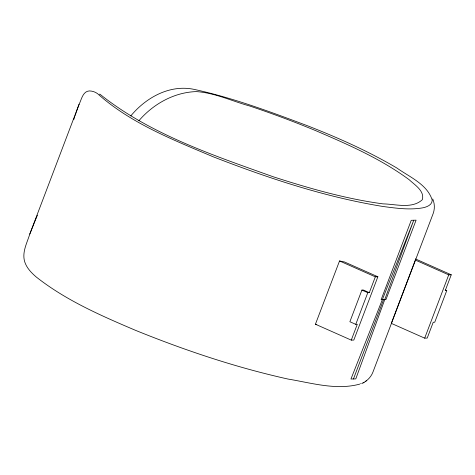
<?xml version="1.0" encoding="UTF-8"?>
<svg xmlns="http://www.w3.org/2000/svg" width="475" height="475" viewBox="0 0 475 475"><rect width="100%" height="100%" fill="white"/><g stroke="black" fill="none" stroke-linecap="round" stroke-linejoin="round"><path stroke-width="0.71" d="M415.405 259.225L415.423 258.917L451.25 274.793L445.241 290.617L446.755 290.581L434.738 322.222L433.218 322.264L427.209 338.087L424.686 338.158L391.305 323.356L415.346 260.062L448.727 274.865L451.25 274.793M432.208 200.343C432.102 205.028 426.829 206.993 422.982 207.789C409.765 210.188 396.227 208.216 383.052 206.494C324.597 196.988 268.072 178.078 213.002 156.714C173.428 139.965 131.967 123.773 99.245 95.16C96.716 92.447 93.023 90.974 89.342 90.921C82.751 91.313 81.54 99.53 79.117 104.227L29.8 234.05C27.051 242.974 21.719 252.457 24.771 261.986C26.772 268.037 31.332 272.751 36.047 276.836C65.793 300.354 101.027 315.667 135.702 330.41C185.125 350.437 235.903 367.478 287.998 379.05C311.392 382.897 336.253 390.557 359.801 384.097M73.744 119.617L74.807 116.405M76.356 111.91L77.556 108.472M75.074 115.627L76.143 112.528M77.769 107.89L79.117 104.227M377.863 276.765L375.321 276.83L369.307 292.653L363.417 290.041L361.902 290.082L349.879 321.729L355.769 324.342L357.289 324.3L351.274 340.124L315.43 324.223L339.53 260.953L344.476 261.962L377.863 276.765L353.816 340.058L351.274 340.124M355.769 324.342L367.793 292.695L369.307 292.653M353.447 378.979L355.799 378.884L413.737 220.269L350.96 379.014L353.447 378.979L383.592 299.624L385.973 299.541L416.088 220.168L411.249 220.299L381.134 299.672L383.592 299.624M424.686 338.158L448.727 274.865M29.8 234.05L35.946 218.702M36.017 218.512L37.418 215.199M130.797 115.894L131.807 114.724C146.9 97.102 170.103 84.443 193.782 89.312C232.56 97.707 269.96 111.673 307.04 125.596C337.897 137.637 368.291 151.181 396.863 168.013C409.426 176.967 427.286 184.247 432.191 200.058M138.884 120.751C153.146 104.061 174.117 92.281 196.276 91.598C214.694 92.762 231.901 101.086 249.553 105.955C272.104 113.489 294.405 121.79 316.362 130.922C348.46 144.715 380.944 158.87 409.189 179.734C414.538 184.805 424.923 191.003 422.311 199.72C412.08 209.202 395.503 204.066 383.016 203.876C345.574 198.853 309.118 188.326 273.232 176.777C213.299 155.307 149.916 134.282 99.774 94.086L99.518 94.329M361.855 383.515C366.819 381.288 370.957 377.251 372.923 372.139L433.212 213.423C434.91 208.721 434.673 203.502 432.731 198.912M363.007 382.939L364.01 382.31M365.637 381.259L366.652 380.623M360.62 383.693L360.947 383.533M315.43 324.223L316.795 324.508M445.449 289.999L446.755 290.581M339.53 260.953L375.321 276.83M361.902 290.082L367.793 292.695"/></g></svg>
